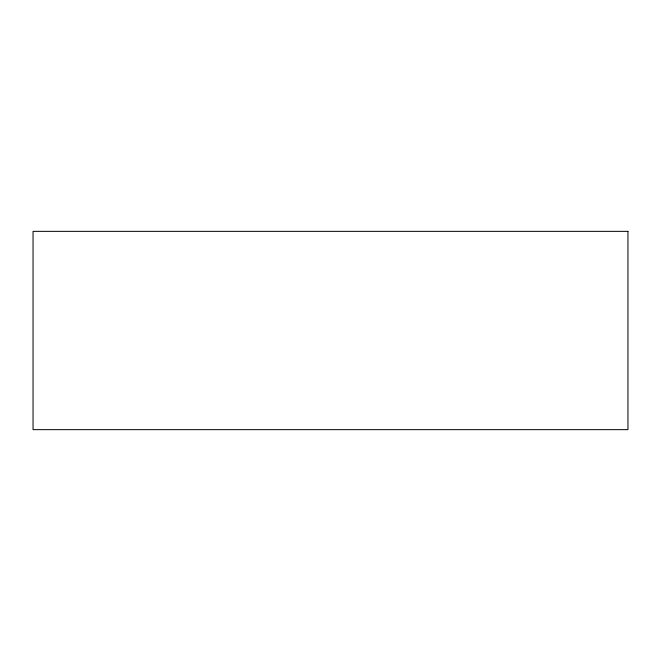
<?xml version="1.0" encoding="UTF-8"?>
<svg xmlns="http://www.w3.org/2000/svg" width="661" height="661" viewBox="0 0 661 661"><rect width="100%" height="100%" fill="white"/><g stroke="black" fill="none" stroke-linecap="round" stroke-linejoin="round"><path stroke-width="0.99" d="M627.95 231.35L33.05 231.35L33.05 429.65L627.95 429.65L627.95 231.35"/></g></svg>
